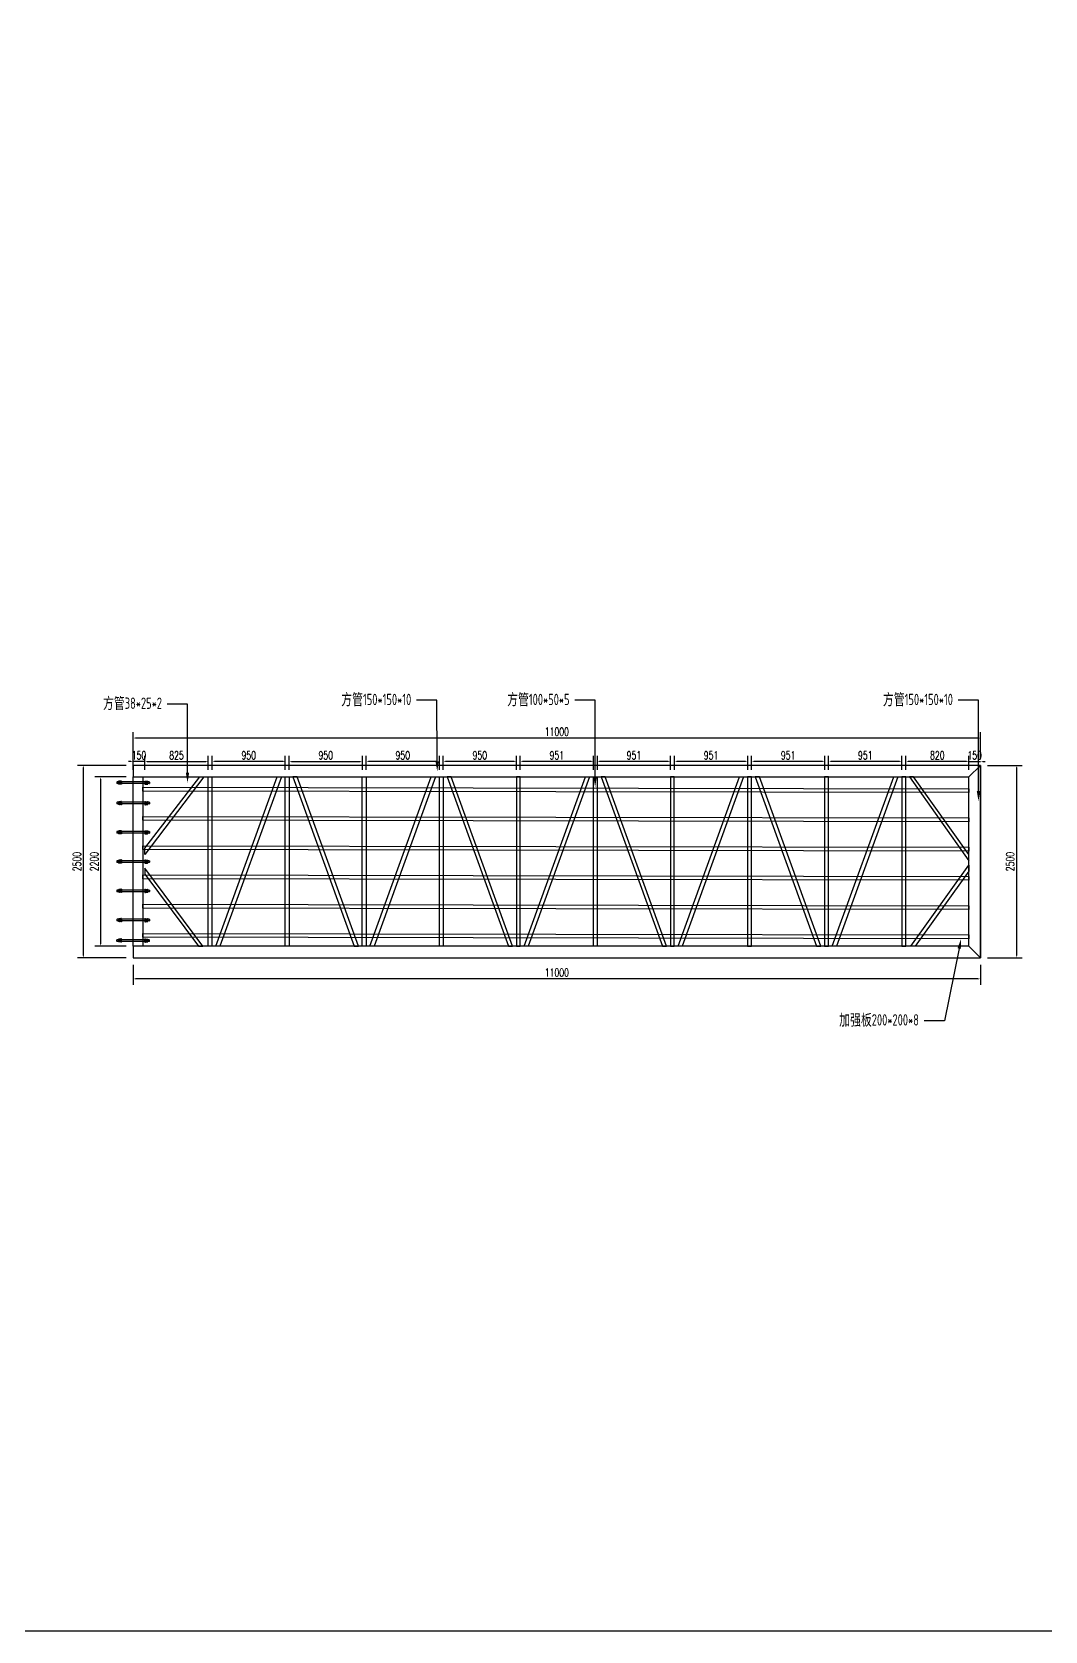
# Model space of a CAD drawing. Header units: millimetres. Extents: x -2430464 to 225692, y -180 to 1805330.
# Drawn here: x -708734 to -695582, y 468490 to 489258 of the extents above; entities that cross this region are included whole.
import ezdxf
from ezdxf import colors
from ezdxf.entities.mleader import LeaderData, LeaderLine
from ezdxf.math import Vec2, Vec3

# ---------------------------------------------------------------- set-up
doc = ezdxf.new("R2010")
doc.units = ezdxf.units.MM
doc.header["$LTSCALE"] = 1000
doc.layers.get('0').update_dxf_attribs({"linetype": 'CONTINUOUS'})
doc.layers.get('DEFPOINTS').update_dxf_attribs({"linetype": 'CONTINUOUS'})
for name, color, linetype in [('W-bridge approach引桥', 4, 'CONTINUOUS'), ('尺寸', 6, 'CONTINUOUS'), ('方管150X150X12', 3, 'CONTINUOUS'), ('结构', 1, 'CONTINUOUS')]:
    doc.layers.add(name, color=color, linetype=linetype)
doc.layers.add('成片房屋', color=1, linetype='CONTINUOUS', lineweight=0)
doc.styles.get("Standard").update_dxf_attribs({"font": 'tssdeng.shx', "width": 0.7, "bigfont": 'hztxt.shx'})
doc.styles.add('STANDARD_T3', font='simplex.shx', dxfattribs={"width": 0.7, "bigfont": 'gbcbig.shx'})
doc.dimstyles.new('W&&30', dxfattribs={"dimtxt": 105, "dimasz": 30, "dimexe": 75, "dimexo": 90, "dimgap": 30, "dimtad": 1, "dimdec": 0, "dimzin": 0, "dimdsep": 46, "dimtxsty": 'STANDARD_T3', "dimcen": 0.09, "dimclrd": 1, "dimclre": 1, "dimclrt": 7, "dimazin": 2, "dimtfac": 1, "dimtdec": 0, "dimtix": 1, "dimtmove": 2, "dimatfit": 3, "dimfxl": 0, "dimtolj": 1, "dimtzin": 0, "dimarcsym": 0})

# ---------------------------------------------------------------- blocks, each defined once
blk = doc.blocks.new('*D2930')
at = {"layer": 'DEFPOINTS', "color": 0, "transparency": 16777216}
for p in [(-698391, 479781), (-698391, 479583), (-697440, 479583)]:
    blk.add_point(p, dxfattribs=at)
at = {"layer": '成片房屋', "color": 1, "lineweight": -2, "transparency": 16777216}
for p, q in [((-698391, 479673), (-698391, 479856)), ((-697470, 479781), (-698361, 479781)), ((-697440, 479673), (-697440, 479856))]:
    blk.add_line(p, q, dxfattribs=at)
at = {"layer": '成片房屋', "color": 1, "transparency": 16777216}
for points in [[(-698361, 479786), (-698361, 479776), (-698391, 479781)], [(-697470, 479786), (-697470, 479776), (-697440, 479781)]]:
    blk.add_solid(points, dxfattribs=at)
at = {"layer": '成片房屋', "color": 7, "transparency": 16777216, "insert": (-697916, 479863), "char_height": 105, "attachment_point": 5, "style": 'STANDARD_T3'}
blk.add_mtext('\\A1;951', dxfattribs=at)
blk = doc.blocks.new('*D2931')
at = {"layer": 'DEFPOINTS', "color": 0, "transparency": 16777216}
for p in [(-699392, 479781), (-699392, 479583), (-698441, 479583)]:
    blk.add_point(p, dxfattribs=at)
at = {"layer": '成片房屋', "color": 1, "lineweight": -2, "transparency": 16777216}
for p, q in [((-699392, 479673), (-699392, 479856)), ((-698471, 479781), (-699362, 479781)), ((-698441, 479673), (-698441, 479856))]:
    blk.add_line(p, q, dxfattribs=at)
at = {"layer": '成片房屋', "color": 1, "transparency": 16777216}
for points in [[(-699362, 479786), (-699362, 479776), (-699392, 479781)], [(-698471, 479786), (-698471, 479776), (-698441, 479781)]]:
    blk.add_solid(points, dxfattribs=at)
at = {"layer": '成片房屋', "color": 7, "transparency": 16777216, "insert": (-698917, 479863), "char_height": 105, "attachment_point": 5, "style": 'STANDARD_T3'}
blk.add_mtext('\\A1;951', dxfattribs=at)
blk = doc.blocks.new('*D2932')
at = {"layer": 'DEFPOINTS', "color": 0, "transparency": 16777216}
for p in [(-700393, 479781), (-700393, 479583), (-699442, 479583)]:
    blk.add_point(p, dxfattribs=at)
at = {"layer": '成片房屋', "color": 1, "lineweight": -2, "transparency": 16777216}
for p, q in [((-700393, 479673), (-700393, 479856)), ((-699472, 479781), (-700363, 479781)), ((-699442, 479673), (-699442, 479856))]:
    blk.add_line(p, q, dxfattribs=at)
at = {"layer": '成片房屋', "color": 1, "transparency": 16777216}
for points in [[(-700363, 479786), (-700363, 479776), (-700393, 479781)], [(-699472, 479786), (-699472, 479776), (-699442, 479781)]]:
    blk.add_solid(points, dxfattribs=at)
at = {"layer": '成片房屋', "color": 7, "transparency": 16777216, "insert": (-699918, 479863), "char_height": 105, "attachment_point": 5, "style": 'STANDARD_T3'}
blk.add_mtext('\\A1;951', dxfattribs=at)
blk = doc.blocks.new('*D2933')
at = {"layer": 'DEFPOINTS', "color": 0, "transparency": 16777216}
for p in [(-701394, 479781), (-701394, 479583), (-700443, 479583)]:
    blk.add_point(p, dxfattribs=at)
at = {"layer": '成片房屋', "color": 1, "lineweight": -2, "transparency": 16777216}
for p, q in [((-701394, 479673), (-701394, 479856)), ((-700473, 479781), (-701364, 479781)), ((-700443, 479673), (-700443, 479856))]:
    blk.add_line(p, q, dxfattribs=at)
at = {"layer": '成片房屋', "color": 1, "transparency": 16777216}
for points in [[(-701364, 479786), (-701364, 479776), (-701394, 479781)], [(-700473, 479786), (-700473, 479776), (-700443, 479781)]]:
    blk.add_solid(points, dxfattribs=at)
at = {"layer": '成片房屋', "color": 7, "transparency": 16777216, "insert": (-700919, 479863), "char_height": 105, "attachment_point": 5, "style": 'STANDARD_T3'}
blk.add_mtext('\\A1;951', dxfattribs=at)
blk = doc.blocks.new('*D2934')
at = {"layer": 'DEFPOINTS', "color": 0, "transparency": 16777216}
for p in [(-702395, 479781), (-702395, 479583), (-701444, 479583)]:
    blk.add_point(p, dxfattribs=at)
at = {"layer": '成片房屋', "color": 1, "lineweight": -2, "transparency": 16777216}
for p, q in [((-702395, 479673), (-702395, 479856)), ((-701474, 479781), (-702365, 479781)), ((-701444, 479673), (-701444, 479856))]:
    blk.add_line(p, q, dxfattribs=at)
at = {"layer": '成片房屋', "color": 1, "transparency": 16777216}
for points in [[(-702365, 479786), (-702365, 479776), (-702395, 479781)], [(-701474, 479786), (-701474, 479776), (-701444, 479781)]]:
    blk.add_solid(points, dxfattribs=at)
at = {"layer": '成片房屋', "color": 7, "transparency": 16777216, "insert": (-701920, 479863), "char_height": 105, "attachment_point": 5, "style": 'STANDARD_T3'}
blk.add_mtext('\\A1;951', dxfattribs=at)
blk = doc.blocks.new('*D2935')
at = {"layer": 'DEFPOINTS', "color": 0, "transparency": 16777216}
for p in [(-703395, 479781), (-703395, 479583), (-702445, 479583)]:
    blk.add_point(p, dxfattribs=at)
at = {"layer": '成片房屋', "color": 1, "lineweight": -2, "transparency": 16777216}
for p, q in [((-703395, 479673), (-703395, 479856)), ((-702475, 479781), (-703365, 479781)), ((-702445, 479673), (-702445, 479856))]:
    blk.add_line(p, q, dxfattribs=at)
at = {"layer": '成片房屋', "color": 1, "transparency": 16777216}
for points in [[(-703365, 479786), (-703365, 479776), (-703395, 479781)], [(-702475, 479786), (-702475, 479776), (-702445, 479781)]]:
    blk.add_solid(points, dxfattribs=at)
at = {"layer": '成片房屋', "color": 7, "transparency": 16777216, "insert": (-702920, 479863), "char_height": 105, "attachment_point": 5, "style": 'STANDARD_T3'}
blk.add_mtext('\\A1;950', dxfattribs=at)
blk = doc.blocks.new('*D2936')
at = {"layer": 'DEFPOINTS', "color": 0, "transparency": 16777216}
for p in [(-706395, 479781), (-706395, 479583), (-705445, 479583)]:
    blk.add_point(p, dxfattribs=at)
at = {"layer": '成片房屋', "color": 1, "lineweight": -2, "transparency": 16777216}
for p, q in [((-706395, 479673), (-706395, 479856)), ((-705475, 479781), (-706365, 479781)), ((-705445, 479673), (-705445, 479856))]:
    blk.add_line(p, q, dxfattribs=at)
at = {"layer": '成片房屋', "color": 1, "transparency": 16777216}
for points in [[(-706365, 479786), (-706365, 479776), (-706395, 479781)], [(-705475, 479786), (-705475, 479776), (-705445, 479781)]]:
    blk.add_solid(points, dxfattribs=at)
at = {"layer": '成片房屋', "color": 7, "transparency": 16777216, "insert": (-705920, 479863), "char_height": 105, "attachment_point": 5, "style": 'STANDARD_T3'}
blk.add_mtext('\\A1;950', dxfattribs=at)
blk = doc.blocks.new('*D2937')
at = {"layer": 'DEFPOINTS', "color": 0, "transparency": 16777216}
for p in [(-706445, 479781), (-707270, 479583), (-706445, 479583)]:
    blk.add_point(p, dxfattribs=at)
at = {"layer": '成片房屋', "color": 1, "lineweight": -2, "transparency": 16777216}
for p, q in [((-707270, 479673), (-707270, 479856)), ((-707240, 479781), (-706475, 479781)), ((-706445, 479673), (-706445, 479856))]:
    blk.add_line(p, q, dxfattribs=at)
at = {"layer": '成片房屋', "color": 1, "transparency": 16777216}
for points in [[(-707240, 479786), (-707240, 479776), (-707270, 479781)], [(-706475, 479786), (-706475, 479776), (-706445, 479781)]]:
    blk.add_solid(points, dxfattribs=at)
at = {"layer": '成片房屋', "color": 7, "transparency": 16777216, "insert": (-706858, 479863), "char_height": 105, "attachment_point": 5, "style": 'STANDARD_T3'}
blk.add_mtext('\\A1;825', dxfattribs=at)
blk = doc.blocks.new('*D3083')
at = {"layer": 'DEFPOINTS', "color": 0, "transparency": 16777216}
for p in [(-697390, 479781), (-697390, 479583), (-696570, 479583)]:
    blk.add_point(p, dxfattribs=at)
at = {"layer": '成片房屋', "color": 1, "lineweight": -2, "transparency": 16777216}
for p, q in [((-697390, 479673), (-697390, 479856)), ((-696600, 479781), (-697360, 479781)), ((-696570, 479673), (-696570, 479856))]:
    blk.add_line(p, q, dxfattribs=at)
at = {"layer": '成片房屋', "color": 1, "transparency": 16777216}
for points in [[(-697360, 479786), (-697360, 479776), (-697390, 479781)], [(-696600, 479786), (-696600, 479776), (-696570, 479781)]]:
    blk.add_solid(points, dxfattribs=at)
at = {"layer": '成片房屋', "color": 7, "transparency": 16777216, "insert": (-696980, 479863), "char_height": 105, "attachment_point": 5, "style": 'STANDARD_T3'}
blk.add_mtext('\\A1;820', dxfattribs=at)
blk = doc.blocks.new('*D2938')
at = {"layer": 'DEFPOINTS', "color": 0, "transparency": 16777216}
for p in [(-707420, 479781), (-707420, 479583), (-707270, 479583)]:
    blk.add_point(p, dxfattribs=at)
at = {"layer": '成片房屋', "color": 1, "lineweight": -2, "transparency": 16777216}
for p, q in [((-707450, 479781), (-707480, 479781)), ((-707420, 479673), (-707420, 479856)), ((-707270, 479781), (-707420, 479781)), ((-707270, 479673), (-707270, 479856)), ((-707240, 479781), (-707210, 479781))]:
    blk.add_line(p, q, dxfattribs=at)
at = {"layer": '成片房屋', "color": 1, "transparency": 16777216}
for points in [[(-707450, 479786), (-707450, 479776), (-707420, 479781)], [(-707240, 479786), (-707240, 479776), (-707270, 479781)]]:
    blk.add_solid(points, dxfattribs=at)
at = {"layer": '成片房屋', "color": 7, "transparency": 16777216, "insert": (-707345, 479863), "char_height": 105, "attachment_point": 5, "style": 'STANDARD_T3'}
blk.add_mtext('\\A1;150', dxfattribs=at)
blk = doc.blocks.new('*D2939')
at = {"layer": 'DEFPOINTS', "color": 0, "transparency": 16777216}
for p in [(-696420, 479781), (-696570, 479583), (-696420, 479733)]:
    blk.add_point(p, dxfattribs=at)
at = {"layer": '成片房屋', "color": 1, "lineweight": -2, "transparency": 16777216}
for p, q in [((-696600, 479781), (-696630, 479781)), ((-696570, 479673), (-696570, 479856)), ((-696570, 479781), (-696420, 479781)), ((-696420, 479823), (-696420, 479856)), ((-696390, 479781), (-696360, 479781))]:
    blk.add_line(p, q, dxfattribs=at)
at = {"layer": '成片房屋', "color": 1, "transparency": 16777216}
for points in [[(-696600, 479786), (-696600, 479776), (-696570, 479781)], [(-696390, 479786), (-696390, 479776), (-696420, 479781)]]:
    blk.add_solid(points, dxfattribs=at)
at = {"layer": '成片房屋', "color": 7, "transparency": 16777216, "insert": (-696495, 479863), "char_height": 105, "attachment_point": 5, "style": 'STANDARD_T3'}
blk.add_mtext('\\A1;150', dxfattribs=at)
blk = doc.blocks.new('*D2940')
at = {"layer": 'DEFPOINTS', "color": 0, "transparency": 16777216}
for p in [(-707420, 477233), (-696420, 477233), (-707420, 476959)]:
    blk.add_point(p, dxfattribs=at)
at = {"layer": '成片房屋', "color": 1, "lineweight": -2, "transparency": 16777216}
for p, q in [((-707420, 477143), (-707420, 476884)), ((-696420, 477143), (-696420, 476884)), ((-696450, 476959), (-707390, 476959))]:
    blk.add_line(p, q, dxfattribs=at)
at = {"layer": '成片房屋', "color": 1, "transparency": 16777216}
for points in [[(-707390, 476964), (-707390, 476954), (-707420, 476959)], [(-696450, 476964), (-696450, 476954), (-696420, 476959)]]:
    blk.add_solid(points, dxfattribs=at)
at = {"layer": '成片房屋', "color": 7, "transparency": 16777216, "insert": (-701920, 477041), "char_height": 105, "attachment_point": 5, "style": 'STANDARD_T3'}
blk.add_mtext('\\A1;11000', dxfattribs=at)
blk = doc.blocks.new('*D3084')
at = {"layer": 'DEFPOINTS', "color": 0, "transparency": 16777216}
for p in [(-707420, 480088), (-707420, 479733), (-696420, 479733)]:
    blk.add_point(p, dxfattribs=at)
at = {"layer": '成片房屋', "color": 1, "lineweight": -2, "transparency": 16777216}
for p, q in [((-707420, 479823), (-707420, 480163)), ((-696420, 479823), (-696420, 480163)), ((-696450, 480088), (-707390, 480088))]:
    blk.add_line(p, q, dxfattribs=at)
at = {"layer": '成片房屋', "color": 1, "transparency": 16777216}
for points in [[(-707390, 480093), (-707390, 480083), (-707420, 480088)], [(-696450, 480093), (-696450, 480083), (-696420, 480088)]]:
    blk.add_solid(points, dxfattribs=at)
at = {"layer": '成片房屋', "color": 7, "transparency": 16777216, "insert": (-701920, 480170), "char_height": 105, "attachment_point": 5, "style": 'STANDARD_T3'}
blk.add_mtext('\\A1;11000', dxfattribs=at)
blk = doc.blocks.new('*D2941')
at = {"layer": 'DEFPOINTS', "color": 0, "transparency": 16777216}
for p in [(-707420, 479583), (-707843, 477383), (-707420, 477383)]:
    blk.add_point(p, dxfattribs=at)
at = {"layer": '成片房屋', "color": 1, "lineweight": -2, "transparency": 16777216}
for p, q in [((-707510, 479583), (-707918, 479583)), ((-707843, 479553), (-707843, 477413)), ((-707510, 477383), (-707918, 477383))]:
    blk.add_line(p, q, dxfattribs=at)
at = {"layer": '成片房屋', "color": 1, "transparency": 16777216}
for points in [[(-707848, 479553), (-707838, 479553), (-707843, 479583)], [(-707848, 477413), (-707838, 477413), (-707843, 477383)]]:
    blk.add_solid(points, dxfattribs=at)
at = {"layer": '成片房屋', "color": 7, "transparency": 16777216, "insert": (-707925, 478483), "char_height": 105, "attachment_point": 5, "rotation": 90, "style": 'STANDARD_T3'}
blk.add_mtext('\\A1;2200', dxfattribs=at)
blk = doc.blocks.new('*D3085')
at = {"layer": 'DEFPOINTS', "color": 0, "transparency": 16777216}
for p in [(-707420, 479733), (-708068, 477233), (-707420, 477233)]:
    blk.add_point(p, dxfattribs=at)
at = {"layer": '成片房屋', "color": 1, "lineweight": -2, "transparency": 16777216}
for p, q in [((-707510, 479733), (-708143, 479733)), ((-708068, 479703), (-708068, 477263)), ((-707510, 477233), (-708143, 477233))]:
    blk.add_line(p, q, dxfattribs=at)
at = {"layer": '成片房屋', "color": 1, "transparency": 16777216}
for points in [[(-708073, 479703), (-708063, 479703), (-708068, 479733)], [(-708073, 477263), (-708063, 477263), (-708068, 477233)]]:
    blk.add_solid(points, dxfattribs=at)
at = {"layer": '成片房屋', "color": 7, "transparency": 16777216, "insert": (-708150, 478483), "char_height": 105, "attachment_point": 5, "rotation": 90, "style": 'STANDARD_T3'}
blk.add_mtext('\\A1;2500', dxfattribs=at)
blk = doc.blocks.new('*D3086')
at = {"layer": 'DEFPOINTS', "color": 0, "transparency": 16777216}
for p in [(-696420, 479733), (-696420, 477233), (-695953, 477233)]:
    blk.add_point(p, dxfattribs=at)
at = {"layer": '成片房屋', "color": 1, "lineweight": -2, "transparency": 16777216}
for p, q in [((-696330, 479733), (-695878, 479733)), ((-695953, 479703), (-695953, 477263)), ((-696330, 477233), (-695878, 477233))]:
    blk.add_line(p, q, dxfattribs=at)
at = {"layer": '成片房屋', "color": 1, "transparency": 16777216}
for points in [[(-695958, 479703), (-695948, 479703), (-695953, 479733)], [(-695958, 477263), (-695948, 477263), (-695953, 477233)]]:
    blk.add_solid(points, dxfattribs=at)
at = {"layer": '成片房屋', "color": 7, "transparency": 16777216, "insert": (-696035, 478483), "char_height": 105, "attachment_point": 5, "rotation": 90, "style": 'STANDARD_T3'}
blk.add_mtext('\\A1;2500', dxfattribs=at)
blk = doc.blocks.new('*D2947')
at = {"layer": 'DEFPOINTS', "color": 0, "transparency": 16777216}
for p in [(-704445, 479781), (-705395, 479583), (-704445, 479583)]:
    blk.add_point(p, dxfattribs=at)
at = {"layer": '成片房屋', "color": 1, "lineweight": -2, "transparency": 16777216}
for p, q in [((-705395, 479673), (-705395, 479856)), ((-705365, 479781), (-704475, 479781)), ((-704445, 479673), (-704445, 479856))]:
    blk.add_line(p, q, dxfattribs=at)
at = {"layer": '成片房屋', "color": 1, "transparency": 16777216}
for points in [[(-705365, 479786), (-705365, 479776), (-705395, 479781)], [(-704475, 479786), (-704475, 479776), (-704445, 479781)]]:
    blk.add_solid(points, dxfattribs=at)
at = {"layer": '成片房屋', "color": 7, "transparency": 16777216, "insert": (-704920, 479863), "char_height": 105, "attachment_point": 5, "style": 'STANDARD_T3'}
blk.add_mtext('\\A1;950', dxfattribs=at)
blk = doc.blocks.new('*D2948')
at = {"layer": 'DEFPOINTS', "color": 0, "transparency": 16777216}
for p in [(-704395, 479781), (-704395, 479583), (-703445, 479583)]:
    blk.add_point(p, dxfattribs=at)
at = {"layer": '成片房屋', "color": 1, "lineweight": -2, "transparency": 16777216}
for p, q in [((-704395, 479673), (-704395, 479856)), ((-703475, 479781), (-704365, 479781)), ((-703445, 479673), (-703445, 479856))]:
    blk.add_line(p, q, dxfattribs=at)
at = {"layer": '成片房屋', "color": 1, "transparency": 16777216}
for points in [[(-704365, 479786), (-704365, 479776), (-704395, 479781)], [(-703475, 479786), (-703475, 479776), (-703445, 479781)]]:
    blk.add_solid(points, dxfattribs=at)
at = {"layer": '成片房屋', "color": 7, "transparency": 16777216, "insert": (-703920, 479863), "char_height": 105, "attachment_point": 5, "style": 'STANDARD_T3'}
blk.add_mtext('\\A1;950', dxfattribs=at)
blk = doc.blocks.new('*U2845')
for points in [[(-208, 11), (-210, 9)], [(-210, 9), (-210, -9)], [(-208, 11), (208, 11)], [(-191, 13), (-191, -13)], [(-178, 18), (-188, 18)], [(-178, 9), (-188, 9)], [(-175, 13), (-175, -13)], [(-175, 13), (-175, -13)], [(-161, 18), (-172, 18)], [(-161, 9), (-172, 9)], [(-158, 21), (-158, -21)], [(-154, 21), (-158, 21)], [(-158, 13), (-158, -13)], [(-154, 21), (-154, -21)], [(-154, 21), (-154, -21)], [(-150, 21), (-154, 21)], [(-150, 21), (-150, -21)], [(150, 21), (154, 21)], [(150, 21), (150, -21)], [(154, 21), (158, 21)], [(154, 21), (154, -21)], [(154, 21), (154, -21)], [(158, 21), (158, -21)], [(158, 13), (158, -13)], [(161, 18), (172, 18)], [(161, 9), (172, 9)], [(175, 13), (175, -13)], [(175, 13), (175, -13)], [(177, 18), (188, 18)], [(177, 9), (188, 9)], [(191, 13), (191, -13)], [(208, 11), (210, 9)], [(210, 9), (210, -9)], [(-208, -11), (-210, -9)], [(-208, -11), (208, -11)], [(-178, -9), (-188, -9)], [(-178, -18), (-188, -18)], [(-161, -9), (-172, -9)], [(-161, -18), (-172, -18)], [(-154, -21), (-158, -21)], [(-150, -21), (-154, -21)], [(150, -21), (154, -21)], [(154, -21), (158, -21)], [(161, -9), (172, -9)], [(161, -18), (172, -18)], [(177, -9), (188, -9)], [(177, -18), (188, -18)], [(208, -11), (210, -9)]]:
    blk.add_lwpolyline(points)
for points in [[(-188, 9, -0.61177), (-188, 18, -0.61177)], [(-188, -9, -0.305858), (-188, 9, -0.305858)], [(-178, 9, 0.61177), (-178, 18, 0.61177)], [(-178, -9, 0.305858), (-178, 9, 0.305858)], [(-172, 9, -0.61177), (-172, 18, -0.61177)], [(-172, -9, -0.305858), (-172, 9, -0.305858)], [(-161, 9, 0.61177), (-161, 18, 0.61177)], [(-161, -9, 0.305858), (-161, 9, 0.305858)], [(161, 9, -0.61177), (161, 18, -0.61177)], [(161, -9, -0.305858), (161, 9, -0.305858)], [(172, 9, 0.61177), (172, 18, 0.61177)], [(172, -9, 0.305858), (172, 9, 0.305858)], [(177, 9, -0.61177), (177, 18, -0.61177)], [(177, -9, -0.305858), (177, 9, -0.305858)], [(188, 9, 0.61177), (188, 18, 0.61177)], [(188, -9, 0.305858), (188, 9, 0.305858)], [(-188, -18, -0.61177), (-188, -9, -0.61177)], [(-178, -18, 0.61177), (-178, -9, 0.61177)], [(-172, -18, -0.61177), (-172, -9, -0.61177)], [(-161, -18, 0.61177), (-161, -9, 0.61177)], [(161, -18, -0.61177), (161, -9, -0.61177)], [(172, -18, 0.61177), (172, -9, 0.61177)], [(177, -18, -0.61177), (177, -9, -0.61177)], [(188, -18, 0.61177), (188, -9, 0.61177)]]:
    blk.add_lwpolyline(points, format="xyb")
blk = doc.blocks.new('*U2846')
at = {"color": 0, "linetype": 'ByBlock', "lineweight": -2, "transparency": 16777216}
for p in [(0, 0), (0, -380), (0, -760), (0, -1140), (0, -1520)]:
    blk.add_blockref('*U2845', p, dxfattribs=at)
blk = doc.blocks.new('*U2847')
at = {"layer": 'W-bridge approach引桥', "color": 0}
blk.add_lwpolyline([(-5363, 35), (5363, 15), (5363, -35), (-5363, -15)], close=True, dxfattribs=at)
blk = doc.blocks.new('*U2848')
at = {"color": 0, "linetype": 'ByBlock', "lineweight": -2, "transparency": 16777216}
for p in [(0, 0), (0, -380), (0, -760), (0, -1140), (0, -1520), (0, -1900)]:
    blk.add_blockref('*U2847', p, dxfattribs=at)

msp = doc.modelspace()

# ---------------------------------------------------------------- linework, layer by layer
msp.add_lwpolyline([(-731236.81, 499898.83), (-646425.27, 499898.83), (-646425.27, 468489.87), (-731236.81, 468489.87)], close=True)
for points in [[(-707628.4, 479518.57), (-707630.46, 479516.51)], [(-707630.46, 479516.51), (-707630.46, 479498.64)], [(-707628.4, 479496.57), (-707630.46, 479498.64)], [(-707212.52, 479518.57), (-707628.4, 479518.57)], [(-707212.52, 479496.57), (-707628.4, 479496.57)], [(-707611.71, 479521.07), (-707611.71, 479494.08)], [(-707597.96, 479525.57), (-707608.96, 479525.57)], [(-707597.96, 479516.57), (-707608.96, 479516.57)], [(-707597.96, 479498.58), (-707608.96, 479498.58)], [(-707597.96, 479489.58), (-707608.96, 479489.58)], [(-707595.21, 479521.07), (-707595.21, 479494.08)], [(-707595.21, 479521.07), (-707595.21, 479494.08)], [(-707581.46, 479525.57), (-707592.46, 479525.57)], [(-707581.46, 479516.57), (-707592.46, 479516.57)], [(-707581.46, 479498.58), (-707592.46, 479498.58)], [(-707581.46, 479489.58), (-707592.46, 479489.58)], [(-707578.71, 479528.2), (-707578.71, 479486.95)], [(-707574.58, 479528.2), (-707578.71, 479528.2)], [(-707578.71, 479521.07), (-707578.71, 479494.08)], [(-707574.58, 479486.95), (-707578.71, 479486.95)], [(-707574.58, 479528.2), (-707574.58, 479486.95)], [(-707574.58, 479528.2), (-707574.58, 479486.95)], [(-707570.46, 479528.2), (-707574.58, 479528.2)], [(-707570.46, 479486.95), (-707574.58, 479486.95)], [(-707570.46, 479528.2), (-707570.46, 479486.95)], [(-707270.46, 479528.2), (-707266.33, 479528.2)], [(-707270.46, 479528.2), (-707270.46, 479486.95)], [(-707270.46, 479486.95), (-707266.33, 479486.95)], [(-707266.33, 479528.2), (-707262.21, 479528.2)], [(-707266.33, 479528.2), (-707266.33, 479486.95)], [(-707266.33, 479528.2), (-707266.33, 479486.95)], [(-707266.33, 479486.95), (-707262.21, 479486.95)], [(-707262.21, 479528.2), (-707262.21, 479486.95)], [(-707262.21, 479521.07), (-707262.21, 479494.08)], [(-707259.46, 479525.57), (-707248.46, 479525.57)], [(-707259.46, 479516.57), (-707248.46, 479516.57)], [(-707259.46, 479498.58), (-707248.46, 479498.58)], [(-707259.46, 479489.58), (-707248.46, 479489.58)], [(-707245.71, 479521.07), (-707245.71, 479494.08)], [(-707245.71, 479521.07), (-707245.71, 479494.08)], [(-707242.96, 479525.57), (-707231.96, 479525.57)], [(-707242.96, 479516.57), (-707231.96, 479516.57)], [(-707242.96, 479498.58), (-707231.96, 479498.58)], [(-707242.96, 479489.58), (-707231.96, 479489.58)], [(-707229.21, 479521.07), (-707229.21, 479494.08)], [(-707212.52, 479518.57), (-707210.46, 479516.51)], [(-707212.52, 479496.57), (-707210.46, 479498.64)], [(-707210.46, 479516.51), (-707210.46, 479498.64)], [(-707628.4, 477468.57), (-707630.46, 477466.51)], [(-707630.46, 477448.64), (-707630.46, 477466.51)], [(-707212.52, 477468.57), (-707628.4, 477468.57)], [(-707611.71, 477444.08), (-707611.71, 477471.07)], [(-707597.96, 477475.57), (-707608.96, 477475.57)], [(-707597.96, 477466.57), (-707608.96, 477466.57)], [(-707595.21, 477444.08), (-707595.21, 477471.07)], [(-707595.21, 477444.08), (-707595.21, 477471.07)], [(-707581.46, 477475.57), (-707592.46, 477475.57)], [(-707581.46, 477466.57), (-707592.46, 477466.57)], [(-707578.71, 477436.95), (-707578.71, 477478.2)], [(-707574.58, 477478.2), (-707578.71, 477478.2)], [(-707578.71, 477444.08), (-707578.71, 477471.07)], [(-707574.58, 477436.95), (-707574.58, 477478.2)], [(-707574.58, 477436.95), (-707574.58, 477478.2)], [(-707570.46, 477478.2), (-707574.58, 477478.2)], [(-707570.46, 477436.95), (-707570.46, 477478.2)], [(-707270.46, 477436.95), (-707270.46, 477478.2)], [(-707270.46, 477478.2), (-707266.33, 477478.2)], [(-707266.33, 477436.95), (-707266.33, 477478.2)], [(-707266.33, 477478.2), (-707262.21, 477478.2)], [(-707266.33, 477436.95), (-707266.33, 477478.2)], [(-707262.21, 477436.95), (-707262.21, 477478.2)], [(-707262.21, 477444.08), (-707262.21, 477471.07)], [(-707259.46, 477475.57), (-707248.46, 477475.57)], [(-707259.46, 477466.57), (-707248.46, 477466.57)], [(-707245.71, 477444.08), (-707245.71, 477471.07)], [(-707245.71, 477444.08), (-707245.71, 477471.07)], [(-707242.96, 477475.57), (-707231.96, 477475.57)], [(-707242.96, 477466.57), (-707231.96, 477466.57)], [(-707229.21, 477444.08), (-707229.21, 477471.07)], [(-707212.52, 477468.57), (-707210.46, 477466.51)], [(-707210.46, 477448.64), (-707210.46, 477466.51)], [(-707628.4, 477446.57), (-707630.46, 477448.64)], [(-707212.52, 477446.57), (-707628.4, 477446.57)], [(-707597.96, 477448.58), (-707608.96, 477448.58)], [(-707597.96, 477439.58), (-707608.96, 477439.58)], [(-707581.46, 477448.58), (-707592.46, 477448.58)], [(-707581.46, 477439.58), (-707592.46, 477439.58)], [(-707574.58, 477436.95), (-707578.71, 477436.95)], [(-707570.46, 477436.95), (-707574.58, 477436.95)], [(-707270.46, 477436.95), (-707266.33, 477436.95)], [(-707266.33, 477436.95), (-707262.21, 477436.95)], [(-707259.46, 477448.58), (-707248.46, 477448.58)], [(-707259.46, 477439.58), (-707248.46, 477439.58)], [(-707242.96, 477448.58), (-707231.96, 477448.58)], [(-707242.96, 477439.58), (-707231.96, 477439.58)], [(-707212.52, 477446.57), (-707210.46, 477448.64)]]:
    msp.add_lwpolyline(points)
for points in [[(-707608.96, 479516.57, -0.61176954), (-707608.96, 479525.57, -0.61176954)], [(-707608.96, 479498.57, -0.30585808), (-707608.96, 479516.57, -0.30585808)], [(-707608.96, 479489.58, -0.61176954), (-707608.96, 479498.58, -0.61176954)], [(-707597.96, 479516.57, 0.61176954), (-707597.96, 479525.57, 0.61176954)], [(-707597.96, 479498.57, 0.30585808), (-707597.96, 479516.57, 0.30585808)], [(-707597.96, 479489.58, 0.61176954), (-707597.96, 479498.58, 0.61176954)], [(-707592.46, 479516.57, -0.61176954), (-707592.46, 479525.57, -0.61176954)], [(-707592.46, 479498.57, -0.30585808), (-707592.46, 479516.57, -0.30585808)], [(-707592.46, 479489.58, -0.61176954), (-707592.46, 479498.58, -0.61176954)], [(-707581.46, 479516.57, 0.61176954), (-707581.46, 479525.57, 0.61176954)], [(-707581.46, 479498.57, 0.30585808), (-707581.46, 479516.57, 0.30585808)], [(-707581.46, 479489.58, 0.61176954), (-707581.46, 479498.58, 0.61176954)], [(-707259.46, 479516.57, -0.61176954), (-707259.46, 479525.57, -0.61176954)], [(-707259.46, 479498.57, -0.30585808), (-707259.46, 479516.57, -0.30585808)], [(-707259.46, 479489.58, -0.61176954), (-707259.46, 479498.58, -0.61176954)], [(-707248.46, 479516.57, 0.61176954), (-707248.46, 479525.57, 0.61176954)], [(-707248.46, 479498.57, 0.30585808), (-707248.46, 479516.57, 0.30585808)], [(-707248.46, 479489.58, 0.61176954), (-707248.46, 479498.58, 0.61176954)], [(-707242.96, 479516.57, -0.61176954), (-707242.96, 479525.57, -0.61176954)], [(-707242.96, 479498.57, -0.30585808), (-707242.96, 479516.57, -0.30585808)], [(-707242.96, 479489.58, -0.61176954), (-707242.96, 479498.58, -0.61176954)], [(-707231.96, 479516.57, 0.61176954), (-707231.96, 479525.57, 0.61176954)], [(-707231.96, 479498.57, 0.30585808), (-707231.96, 479516.57, 0.30585808)], [(-707231.96, 479489.58, 0.61176954), (-707231.96, 479498.58, 0.61176954)], [(-707608.96, 477475.57, 0.61176954), (-707608.96, 477466.57, 0.61176954)], [(-707608.96, 477466.57, 0.30585808), (-707608.96, 477448.57, 0.30585808)], [(-707597.96, 477475.57, -0.61176954), (-707597.96, 477466.57, -0.61176954)], [(-707597.96, 477466.57, -0.30585808), (-707597.96, 477448.57, -0.30585808)], [(-707592.46, 477475.57, 0.61176954), (-707592.46, 477466.57, 0.61176954)], [(-707592.46, 477466.57, 0.30585808), (-707592.46, 477448.57, 0.30585808)], [(-707581.46, 477475.57, -0.61176954), (-707581.46, 477466.57, -0.61176954)], [(-707581.46, 477466.57, -0.30585808), (-707581.46, 477448.57, -0.30585808)], [(-707259.46, 477475.57, 0.61176954), (-707259.46, 477466.57, 0.61176954)], [(-707259.46, 477466.57, 0.30585808), (-707259.46, 477448.57, 0.30585808)], [(-707248.46, 477475.57, -0.61176954), (-707248.46, 477466.57, -0.61176954)], [(-707248.46, 477466.57, -0.30585808), (-707248.46, 477448.57, -0.30585808)], [(-707242.96, 477475.57, 0.61176954), (-707242.96, 477466.57, 0.61176954)], [(-707242.96, 477466.57, 0.30585808), (-707242.96, 477448.57, 0.30585808)], [(-707231.96, 477475.57, -0.61176954), (-707231.96, 477466.57, -0.61176954)], [(-707231.96, 477466.57, -0.30585808), (-707231.96, 477448.57, -0.30585808)], [(-707608.96, 477448.58, 0.61176954), (-707608.96, 477439.58, 0.61176954)], [(-707597.96, 477448.58, -0.61176954), (-707597.96, 477439.58, -0.61176954)], [(-707592.46, 477448.58, 0.61176954), (-707592.46, 477439.58, 0.61176954)], [(-707581.46, 477448.58, -0.61176954), (-707581.46, 477439.58, -0.61176954)], [(-707259.46, 477448.58, 0.61176954), (-707259.46, 477439.58, 0.61176954)], [(-707248.46, 477448.58, -0.61176954), (-707248.46, 477439.58, -0.61176954)], [(-707242.96, 477448.58, 0.61176954), (-707242.96, 477439.58, 0.61176954)], [(-707231.96, 477448.58, -0.61176954), (-707231.96, 477439.58, -0.61176954)]]:
    msp.add_lwpolyline(points, format="xyb")
at = {"layer": '尺寸'}
msp.add_line((-696420.46, 477232.57), (-696420.46, 479732.57), dxfattribs=at)
at = {"layer": '方管150X150X12'}
for points in [[(-696420.46, 479732.57), (-707420.46, 479732.57), (-707420.46, 479582.57), (-696570.46, 479582.57)], [(-707296.46, 479582.57), (-707296.46, 477382.57), (-707420.46, 477382.57), (-707420.46, 479582.57)], [(-696420.46, 479732.57), (-696420.46, 477232.57), (-696570.46, 477382.57), (-696570.46, 479582.57)], [(-696570.46, 477382.57), (-707420.46, 477382.57), (-707420.46, 477232.57), (-696420.46, 477232.57)]]:
    msp.add_lwpolyline(points, close=True, dxfattribs=at)
at = {"layer": '结构'}
for points in [[(-706501.16, 479582.57), (-707270.46, 478575.18), (-707270.46, 478657.33), (-706553.29, 479582.57)], [(-706397.46, 479582.57), (-706397.46, 477382.57), (-706447.46, 477382.57), (-706447.46, 479582.57)], [(-705496.46, 479582.57), (-706293.28, 477382.57), (-706347.46, 477382.57), (-705550.67, 479582.57)], [(-705396.46, 479582.57), (-705396.46, 477382.57), (-705446.46, 477382.57), (-705446.46, 479582.57)], [(-705346.46, 479582.57), (-704549.63, 477382.57), (-704495.46, 477382.57), (-705292.25, 479582.57)], [(-704395.46, 479582.57), (-704395.46, 477382.57), (-704445.46, 477382.57), (-704445.46, 479582.57)], [(-703495.46, 479582.57), (-704292.28, 477382.57), (-704346.46, 477382.57), (-703549.67, 479582.57)], [(-703395.46, 479582.57), (-703395.46, 477382.57), (-703445.46, 477382.57), (-703445.46, 479582.57)], [(-703345.46, 479582.57), (-702548.63, 477382.57), (-702494.46, 477382.57), (-703291.25, 479582.57)], [(-702445.46, 479582.57), (-702445.46, 477382.57), (-702395.46, 477382.57), (-702395.46, 479582.57)], [(-701494.46, 479582.57), (-702291.28, 477382.57), (-702345.46, 477382.57), (-701548.67, 479582.57)], [(-701395.46, 479582.57), (-701395.46, 477382.57), (-701445.46, 477382.57), (-701445.46, 479582.57)], [(-701346.46, 479582.57), (-700549.63, 477382.57), (-700495.46, 477382.57), (-701292.25, 479582.57)], [(-700445.46, 479582.57), (-700445.46, 477382.57), (-700395.46, 477382.57), (-700395.46, 479582.57)], [(-699494.46, 479582.57), (-700291.28, 477382.57), (-700345.46, 477382.57), (-699548.67, 479582.57)], [(-699444.46, 479582.57), (-699444.46, 477382.57), (-699394.46, 477382.57), (-699394.46, 479582.57)], [(-699344.46, 479582.57), (-698547.63, 477382.57), (-698493.46, 477382.57), (-699290.25, 479582.57)], [(-698443.46, 479582.57), (-698443.46, 477382.57), (-698393.46, 477382.57), (-698393.46, 479582.57)], [(-697492.46, 479582.57), (-698289.28, 477382.57), (-698343.46, 477382.57), (-697546.67, 479582.57)], [(-697440.46, 479582.57), (-697440.46, 477382.57), (-697390.46, 477382.57), (-697390.46, 479582.57)], [(-697339.75, 479582.57), (-696570.46, 478490.83), (-696570.46, 478572.99), (-697287.62, 479582.57)], [(-706517.59, 477382.57), (-707270.46, 478397.15), (-707270.46, 478320.82), (-706572.79, 477382.57)], [(-697323.32, 477382.57), (-696570.46, 478435.32), (-696570.46, 478358.99), (-697268.12, 477382.57)]]:
    msp.add_lwpolyline(points, close=True, dxfattribs=at)

# ---------------------------------------------------------------- block references
msp.add_blockref('*U2848', (-701933.46, 479414.57))
at = {"xscale": -1}
msp.add_blockref('*U2846', (-707420.46, 479242.63), dxfattribs=at)

# ---------------------------------------------------------------- dimensions: what is measured, and where the dimension line sits
at = {"layer": '成片房屋', "color": 1}
for base, p1, p2, angle, picture, middle in [((-707420.46, 480087.81), (-696420.46, 479732.57), (-707420.46, 479732.57), 180, '*D3084', (-701920.46, 480170.31)), ((-707420.46, 479780.54), (-707270.46, 479582.57), (-707420.46, 479582.57), 180, '*D2938', (-707345.46, 479863.04)), ((-706445.46, 479780.54), (-707270.46, 479582.57), (-706445.46, 479582.57), 180, '*D2937', (-706857.96, 479863.04)), ((-706395.46, 479780.54), (-705445.46, 479582.57), (-706395.46, 479582.57), 180, '*D2936', (-705920.46, 479863.04)), ((-704445.46, 479780.54), (-705395.46, 479582.57), (-704445.46, 479582.57), 180, '*D2947', (-704920.46, 479863.04)), ((-704395.46, 479780.54), (-703445.46, 479582.57), (-704395.46, 479582.57), 180, '*D2948', (-703920.46, 479863.04)), ((-703395.46, 479780.54), (-702445.46, 479582.57), (-703395.46, 479582.57), 180, '*D2935', (-702920.46, 479863.04)), ((-702395.46, 479780.54), (-701444.46, 479582.57), (-702395.46, 479582.57), 180, '*D2934', (-701919.96, 479863.04)), ((-701394.46, 479780.54), (-700443.46, 479582.57), (-701394.46, 479582.57), 180, '*D2933', (-700918.96, 479863.04)), ((-700393.46, 479780.54), (-699442.46, 479582.57), (-700393.46, 479582.57), 180, '*D2932', (-699917.96, 479863.04)), ((-699392.46, 479780.54), (-698441.46, 479582.57), (-699392.46, 479582.57), 180, '*D2931', (-698916.96, 479863.04)), ((-698391.46, 479780.54), (-697440.46, 479582.57), (-698391.46, 479582.57), 180, '*D2930', (-697915.96, 479863.04)), ((-697390.46, 479780.54), (-696570.46, 479582.57), (-697390.46, 479582.57), 180, '*D3083', (-696980.46, 479863.04)), ((-696420.46, 479780.54), (-696570.46, 479582.57), (-696420.46, 479732.57), 180, '*D2939', (-696495.46, 479863.04)), ((-708067.5, 477232.57), (-707420.46, 479732.57), (-707420.46, 477232.57), 90, '*D3085', (-708150, 478482.57)), ((-707842.74, 477382.57), (-707420.46, 479582.57), (-707420.46, 477382.57), 90, '*D2941', (-707925.24, 478482.57)), ((-695952.99, 477232.57), (-696420.46, 479732.57), (-696420.46, 477232.57), 90, '*D3086', (-696035.49, 478482.57)), ((-707420.46, 476958.68), (-696420.46, 477232.57), (-707420.46, 477232.57), 180, '*D2940', (-701920.46, 477041.18))]:
    dim = msp.add_linear_dim(base=base, p1=p1, p2=p2, angle=angle, dimstyle='W&&30', dxfattribs=at)
    dim.commit()
    dim.dimension.update_dxf_attribs({"geometry": picture, "text_midpoint": middle})

# ---------------------------------------------------------------- leaders
at = {"color": 3}
ml = msp.add_multileader_mtext('Standard', dxfattribs=at)
ml.set_content('{\\fSimSun|b0|i0|c134|p2;方管}38*25*2', color=3)
ml.set_leader_properties()
ml.build(insert=Vec2(0, 0))
ml.multileader.update_dxf_attribs({"dogleg_length": 265.42, "arrow_head_size": 132.71})
ctx = ml.context
ctx.base_point, ctx.char_height, ctx.arrow_head_size, ctx.landing_gap_size, ctx.plane_origin = Vec3(-707906.79, 480529.29), 147.456, 132.71, 66.36, Vec3(-706964.83, 487352.48)
ctx.text_align_type = 2
notes = []
notes.append((ctx, [(0, (1, 1, 0), (-706714.83, 480529.29), (-1, 0), 265.42, [(0, [(-706714.83, 479506.53)], 0, [])])]))
ctx.mtext.insert, ctx.mtext.alignment, ctx.mtext.flow_direction = Vec3(-707046.6, 480613.67), 3, 5
ml = msp.add_multileader_mtext('Standard', dxfattribs=at)
ml.set_content('{\\fSimSun|b0|i0|c134|p2;方管}150*150*10', color=3)
ml.set_leader_properties()
ml.build(insert=Vec2(0, 0))
ml.multileader.update_dxf_attribs({"dogleg_length": 265.42, "arrow_head_size": 132.71})
ctx = ml.context
ctx.base_point, ctx.char_height, ctx.arrow_head_size, ctx.landing_gap_size, ctx.plane_origin = Vec3(-704860.68, 480578.29), 147.456, 132.71, 66.36, Vec3(-703478.16, 487401.48)
ctx.text_align_type = 2
notes.append((ctx, [(0, (1, 1, 0), (-703478.16, 480578.29), (-1, 0), 265.42, [(0, [(-703472.76, 479653.5)], 0, [])])]))
ctx.mtext.insert, ctx.mtext.alignment, ctx.mtext.flow_direction = Vec3(-703809.93, 480662.67), 3, 5
ml = msp.add_multileader_mtext('Standard', dxfattribs=at)
ml.set_content('{\\fSimSun|b0|i0|c134|p2;方管}100*50*5', color=3)
ml.set_leader_properties()
ml.build(insert=Vec2(0, 0))
ml.multileader.update_dxf_attribs({"dogleg_length": 265.42, "arrow_head_size": 132.71})
ctx = ml.context
ctx.base_point, ctx.char_height, ctx.arrow_head_size, ctx.landing_gap_size, ctx.plane_origin = Vec3(-702678.24, 480578.29), 147.456, 132.71, 66.36, Vec3(-701922.76, 487401.48)
ctx.text_align_type = 2
notes.append((ctx, [(0, (1, 1, 0), (-701422.76, 480578.29), (-1, 0), 265.42, [(0, [(-701422.76, 479450.64)], 0, [])])]))
ctx.mtext.insert, ctx.mtext.alignment, ctx.mtext.flow_direction = Vec3(-701754.53, 480662.67), 3, 5
ml = msp.add_multileader_mtext('Standard', dxfattribs=at)
ml.set_content('{\\fSimSun|b0|i0|c134|p2;方管}150*150*10 ', color=3)
ml.set_leader_properties()
ml.build(insert=Vec2(0, 0))
ml.multileader.update_dxf_attribs({"dogleg_length": 265.42, "arrow_head_size": 132.71})
ctx = ml.context
ctx.base_point, ctx.char_height, ctx.arrow_head_size, ctx.landing_gap_size, ctx.plane_origin = Vec3(-697828.25, 480578.29), 147.456, 132.71, 66.36, Vec3(-695445.72, 487867.1)
ctx.text_align_type = 2
notes.append((ctx, [(0, (1, 1, 0), (-696445.72, 480578.29), (-1, 0), 265.42, [(0, [(-696445.72, 479266.96)], 0, [])])]))
ctx.mtext.insert, ctx.mtext.alignment, ctx.mtext.flow_direction = Vec3(-696777.5, 480662.67), 3, 5
ml = msp.add_multileader_mtext('Standard', dxfattribs=at)
ml.set_content('{\\fSimSun|b0|i0|c134|p2;M20*420不锈钢螺丝}', color=3)
ml.set_leader_properties()
ml.build(insert=Vec2(0, 0))
ml.multileader.update_dxf_attribs({"dogleg_length": 265.42, "arrow_head_size": 132.71})
ctx = ml.context
ctx.base_point, ctx.char_height, ctx.arrow_head_size, ctx.landing_gap_size, ctx.plane_origin = Vec3(-710245.64, 480304.99), 147.456, 132.71, 66.36, Vec3(-708453.72, 487401.48)
notes.append((ctx, [(0, (1, 1, 0), (-710511.06, 480304.99), (1, 0), 265.42, [(0, [(-710511.06, 479481.43)], 0, [])])]))
ctx.mtext.insert, ctx.mtext.flow_direction = Vec3(-710179.28, 480388.96), 5
ml = msp.add_multileader_mtext('Standard', dxfattribs=at)
ml.set_content('{\\fSimSun|b0|i0|c134|p2;加强板}200*200*8 ', color=3)
ml.set_leader_properties()
ml.build(insert=Vec2(0, 0))
ml.multileader.update_dxf_attribs({"dogleg_length": 265.42, "arrow_head_size": 132.71})
ctx = ml.context
ctx.base_point, ctx.char_height, ctx.arrow_head_size, ctx.landing_gap_size, ctx.plane_origin = Vec3(-698379.81, 476416.07), 147.456, 132.71, 66.36, Vec3(-696834.51, 483864.11)
ctx.text_align_type = 2
notes.append((ctx, [(1, (1, 1, 0), (-696887.12, 476416.07), (-1, 0), 265.42, [(0, [(-696670.46, 477482.57)], 0, [])])]))
ctx.mtext.insert, ctx.mtext.alignment, ctx.mtext.flow_direction = Vec3(-697218.89, 476500.86), 3, 5
for ctx, leaders in notes:
    for number, flags, end, landing, length, lines in leaders:
        leader = LeaderData()
        leader.index, (leader.has_last_leader_line, leader.has_dogleg_vector, leader.attachment_direction) = number, flags
        leader.last_leader_point, leader.dogleg_vector, leader.dogleg_length = Vec3(end), Vec3(landing), length
        for number, points, colour, breaks in lines:
            line = LeaderLine()
            line.index, line.vertices, line.color, line.breaks = number, Vec3.list(points), colors.encode_raw_color(colour), breaks
            leader.lines.append(line)
        ctx.leaders.append(leader)

doc.saveas('drawing.dxf')
